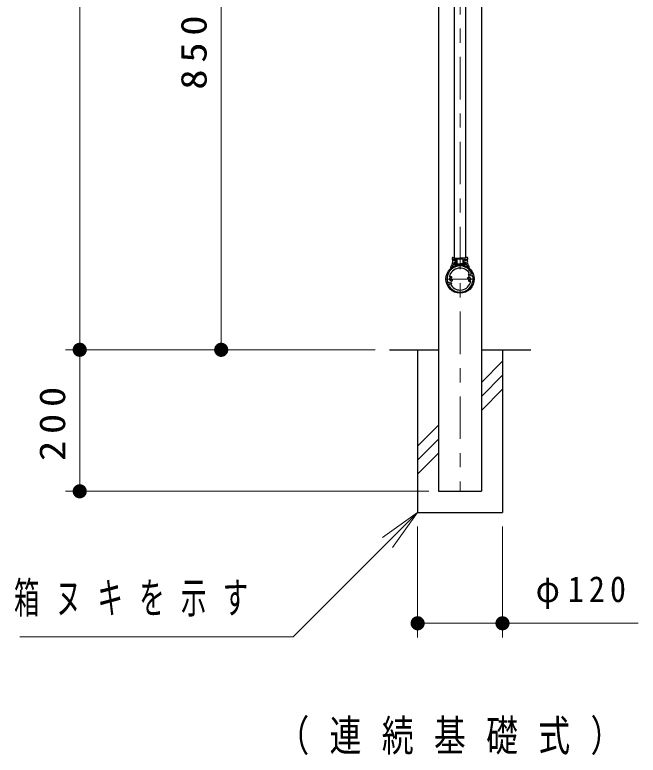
# Model space of a CAD drawing. Units: millimetres on the paper, scale 1:20. Extents: x -365 to 0, y 0 to 257.
# Drawn here: x -115.7 to -71.6, y 61.4 to 113.8 of the extents above; entities that cross this region are included whole.
import ezdxf

# ---------------------------------------------------------------- set-up
doc = ezdxf.new("R2010")
doc.units = ezdxf.units.MM
doc.linetypes.add('USER1', pattern=[4.5, 2.5, -2])
doc.linetypes.add('USER2', pattern=[6, 3, -1, 1, -1])
doc.layers.add('LY_1', color=4, linetype='Continuous', lineweight=25)
doc.styles.add('ＭＳ ゴシック', font='')
doc.styles.get('ＭＳ ゴシック').set_extended_font_data('MS Gothic')

# ---------------------------------------------------------------- blocks, each defined once
blk = doc.blocks.new('filled_dot')
at = {"color": 0, "linetype": 'Continuous', "lineweight": -2, "const_width": 1.25}
blk.add_lwpolyline([(-0.625, 0, 1), (0.625, 0, 1)], format="xyb", close=True, dxfattribs=at)

msp = doc.modelspace()

# ---------------------------------------------------------------- linework, layer by layer
at = {"layer": 'LY_1', "color": 7, "linetype": 'USER2', "lineweight": 13}
for p, q in [((-84.237, 146.784), (-84.237, 80.084)), ((-85.237, 95.084), (-83.237, 95.084))]:
    msp.add_line(p, q, dxfattribs=at)
at = {"layer": 'LY_1'}
for p, q in [((-85.75, 146.334), (-85.75, 80.084)), ((-82.725, 146.334), (-82.725, 80.084)), ((-83.596, 95.297), (-83.632, 95.394)), ((-83.607, 95.458), (-83.618, 95.448)), ((-83.446, 95.468), (-83.526, 95.396)), ((-83.492, 95.302), (-83.526, 95.396)), ((-83.384, 95.299), (-83.492, 95.302)), ((-83.432, 95.43), (-83.446, 95.468)), ((-83.386, 95.447), (-83.432, 95.43)), ((-83.352, 95.353), (-83.398, 95.336)), ((-83.398, 95.336), (-83.384, 95.299)), ((-85.122, 94.815), (-85.076, 94.832)), ((-85.09, 94.869), (-84.982, 94.866)), ((-85.076, 94.832), (-85.09, 94.869)), ((-85.088, 94.721), (-85.042, 94.738)), ((-85.042, 94.738), (-85.029, 94.7)), ((-85.029, 94.7), (-84.948, 94.772)), ((-84.982, 94.866), (-84.948, 94.772)), ((-84.878, 94.871), (-84.843, 94.774)), ((-84.868, 94.71), (-84.856, 94.72))]:
    msp.add_line(p, q, dxfattribs=at)
at = {"layer": 'LY_1', "color": 7, "lineweight": 13}
for p, q in [((-111.125, 90.084), (-111.125, 145.084)), ((-101.125, 90.084), (-101.125, 132.571)), ((-90.237, 90.084), (-112.125, 90.084)), ((-111.125, 80.084), (-111.125, 90.084)), ((-82.725, 87.783), (-81.237, 89.271)), ((-82.725, 86.793), (-81.237, 88.281)), ((-82.725, 85.803), (-81.237, 87.291)), ((-87.237, 83.271), (-85.75, 84.758)), ((-87.237, 82.281), (-85.75, 83.768)), ((-87.237, 81.291), (-85.75, 82.778)), ((-86.452, 80.084), (-112.125, 80.084)), ((-89.712, 76.816), (-87.237, 78.584)), ((-87.237, 78.584), (-89.358, 76.463)), ((-87.237, 78.584), (-89.005, 76.109)), ((-87.237, 77.584), (-87.237, 69.755)), ((-81.237, 77.584), (-81.237, 69.755)), ((-71.643, 70.755), (-87.237, 70.755))]:
    msp.add_line(p, q, dxfattribs=at)
at = {"layer": 'LY_1', "color": 70}
for p, q in [((-84.639, 96.559), (-84.639, 143.609)), ((-83.839, 96.559), (-83.839, 143.609))]:
    msp.add_line(p, q, dxfattribs=at)
at = {"layer": 'LY_1', "color": 190}
for p, q in [((-84.739, 96.609), (-84.677, 96.609)), ((-84.522, 96.459), (-84.739, 96.459)), ((-84.713, 96.459), (-84.737, 96.459)), ((-84.652, 96.559), (-84.652, 96.584)), ((-84.652, 96.559), (-84.239, 96.559)), ((-84.547, 96.459), (-84.57, 96.459)), ((-84.532, 96.294), (-84.532, 96.444)), ((-84.522, 96.279), (-84.522, 96.459)), ((-84.452, 96.234), (-84.452, 96.484)), ((-84.252, 96.484), (-84.452, 96.484)), ((-84.252, 96.484), (-84.239, 96.496)), ((-83.827, 96.559), (-84.239, 96.559)), ((-84.227, 96.484), (-84.239, 96.496)), ((-84.027, 96.484), (-84.227, 96.484)), ((-84.027, 96.234), (-84.027, 96.484)), ((-83.957, 96.459), (-83.739, 96.459)), ((-83.957, 96.279), (-83.957, 96.459)), ((-83.947, 96.294), (-83.947, 96.444)), ((-83.932, 96.459), (-83.908, 96.459)), ((-83.827, 96.559), (-83.827, 96.584)), ((-83.739, 96.609), (-83.802, 96.609)), ((-83.765, 96.459), (-83.741, 96.459)), ((-84.878, 95.878), (-84.888, 95.904)), ((-83.769, 96.084), (-84.709, 96.084)), ((-84.664, 96.159), (-84.252, 96.159)), ((-84.557, 96.269), (-84.64, 96.269)), ((-84.614, 96.194), (-84.614, 96.244)), ((-84.547, 96.254), (-84.604, 96.254)), ((-84.502, 96.184), (-84.604, 96.184)), ((-84.252, 96.159), (-84.239, 96.146)), ((-84.227, 96.159), (-84.239, 96.146)), ((-83.814, 96.159), (-84.227, 96.159)), ((-83.977, 96.184), (-83.874, 96.184)), ((-83.932, 96.254), (-83.874, 96.254)), ((-83.922, 96.269), (-83.838, 96.269)), ((-83.864, 96.194), (-83.864, 96.244)), ((-83.6, 95.878), (-83.59, 95.904))]:
    msp.add_line(p, q, dxfattribs=at)
at = {"layer": 'LY_1', "color": 190, "linetype": 'USER1', "lineweight": 13}
for p, q in [((-84.402, 96.484), (-84.402, 96.559)), ((-84.077, 96.484), (-84.077, 96.559)), ((-84.402, 96.159), (-84.352, 96.109)), ((-84.352, 96.109), (-84.352, 96.084)), ((-84.077, 96.159), (-84.127, 96.109)), ((-84.127, 96.084), (-84.127, 96.109))]:
    msp.add_line(p, q, dxfattribs=at)
at = {"layer": 'LY_1', "color": 7}
for p, q in [((-89.237, 90.084), (-85.75, 90.084)), ((-87.237, 90.084), (-87.237, 78.584)), ((-82.725, 90.084), (-79.237, 90.084)), ((-81.237, 90.084), (-81.237, 78.584)), ((-85.75, 80.084), (-82.725, 80.084)), ((-87.237, 78.584), (-81.237, 78.584))]:
    msp.add_line(p, q, dxfattribs=at)
at = {"layer": 'LY_1', "color": 7, "lineweight": 13}
msp.add_lwpolyline([(-87.237, 78.584), (-96.03, 69.791), (-115.36, 69.791)], dxfattribs=at)
at = {"layer": 'LY_1', "color": 21}
msp.add_circle((-84.237, 95.084), 1, dxfattribs=at)
at = {"layer": 'LY_1', "color": 190}
for centre, radius, start, end in [((-84.72, 96.534), 0.0813, 126.8699, 233.1301), ((-84.821, 96.286), 0.0708, 315.2776, 26.5616), ((-84.739, 96.559), 0.05, 90, 126.8699), ((-84.739, 96.509), 0.05, 233.1301, 270), ((-85.902, 96.459), 1.15, 353.3794, 359.2623), ((-84.744, 96.325), 0.015, 173.3794, 206.5616), ((-84.737, 96.444), 0.015, 90, 179.2623), ((-84.713, 96.444), 0.015, 20.0052, 90), ((-84.642, 96.47), 0.061, 200.0052, 339.9948), ((-84.677, 96.584), 0.025, 0, 90), ((-84.57, 96.444), 0.015, 90, 159.9948), ((-84.557, 96.294), 0.025, 270, 0), ((-84.547, 96.444), 0.015, 0, 90), ((-83.932, 96.444), 0.015, 90, 180), ((-83.922, 96.294), 0.025, 180, 270), ((-83.908, 96.444), 0.015, 20.0052, 90), ((-83.837, 96.47), 0.061, 200.0052, 339.9948), ((-83.802, 96.584), 0.025, 90, 180), ((-83.765, 96.444), 0.015, 90, 159.9948), ((-83.741, 96.444), 0.015, 0.7377, 90), ((-83.739, 96.559), 0.05, 53.1301, 90), ((-83.739, 96.509), 0.05, 270, 306.8699), ((-83.657, 96.286), 0.0708, 153.4384, 224.7224), ((-82.577, 96.459), 1.15, 180.7377, 186.6206), ((-83.734, 96.325), 0.015, 333.4384, 6.6206), ((-83.758, 96.534), 0.0813, 306.8699, 53.1301), ((-84.874, 95.91), 0.015, 151.8814, 201.6961), ((-85.902, 96.459), 1.15, 331.8814, 338.6206), ((-84.864, 95.884), 0.015, 201.6961, 307.9845), ((-84.239, 95.084), 1, 123.2246, 127.9845), ((-84.817, 96.034), 0.015, 125.4384, 158.6206), ((-84.866, 96.104), 0.0708, 305.4384, 16.7224), ((-84.784, 96.129), 0.015, 130.358, 196.7224), ((-84.84, 96.194), 0.0708, 310.358, 21.642), ((-84.795, 95.933), 0.015, 303.2246, 334.5753), ((-85.902, 96.459), 1.24, 334.5753, 341.8952), ((-84.76, 96.226), 0.015, 135.2776, 201.642), ((-84.709, 96.069), 0.015, 90, 161.8952), ((-85.902, 96.459), 1.255, 347.0319, 350.3303), ((-84.664, 96.174), 0.015, 167.0318, 270), ((-84.64, 96.244), 0.025, 90, 170.3303), ((-84.604, 96.244), 0.01, 90, 180), ((-84.604, 96.194), 0.01, 180, 270), ((-84.547, 96.279), 0.025, 270, 0), ((-84.502, 96.234), 0.05, 270, 0), ((-83.977, 96.234), 0.05, 180, 270), ((-83.932, 96.279), 0.025, 180, 270), ((-83.874, 96.244), 0.01, 0, 90), ((-83.874, 96.194), 0.01, 270, 0), ((-83.838, 96.244), 0.025, 9.6697, 90), ((-82.577, 96.459), 1.255, 189.6697, 192.9682), ((-83.814, 96.174), 0.015, 270, 12.9681), ((-83.769, 96.069), 0.015, 18.1049, 90), ((-82.577, 96.459), 1.24, 198.1048, 205.4247), ((-83.638, 96.194), 0.0708, 158.358, 229.642), ((-83.718, 96.226), 0.015, 338.358, 44.7224), ((-83.683, 95.933), 0.015, 205.4247, 236.7754), ((-84.239, 95.084), 1, 52.0155, 56.7754), ((-83.694, 96.129), 0.015, 343.2776, 49.642), ((-83.612, 96.104), 0.0708, 163.2776, 234.5616), ((-83.661, 96.034), 0.015, 21.3794, 54.5616), ((-82.577, 96.459), 1.15, 201.3794, 208.1186), ((-83.614, 95.884), 0.015, 232.0155, 338.3039), ((-83.604, 95.91), 0.015, 338.3039, 28.1186)]:
    msp.add_arc(centre, radius, start, end, dxfattribs=at)
at = {"layer": 'LY_1'}
for centre, radius, start, end in [((-84.237, 95.084), 0.925, 23.0986, 196.9014), ((-84.237, 95.084), 0.775, 34.5586, 166.1279), ((-84.237, 95.084), 0.925, 203.0986, 16.9014), ((-84.965, 95.264), 0.025, 166.1279, 286.4592), ((-84.912, 95.084), 0.163, 67.4576, 106.4592), ((-83.585, 95.411), 0.05, 131.8014, 200), ((-83.643, 95.28), 0.05, 292.5063, 20), ((-83.64, 95.495), 0.05, 311.8014, 34.5586), ((-84.912, 95.084), 0.0875, 67.4576, 332.5424), ((-84.831, 94.888), 0.05, 112.5063, 200), ((-84.864, 95.199), 0.0375, 247.4576, 67.4576), ((-84.237, 95.084), 0.775, 214.5586, 346.1279), ((-84.89, 94.757), 0.05, 311.8014, 20), ((-84.912, 95.084), 0.163, 292.5063, 332.5424), ((-84.801, 95.026), 0.0375, 332.5424, 152.5424), ((-83.673, 95.142), 0.0375, 152.5424, 332.5424), ((-83.562, 95.084), 0.163, 112.5063, 152.5424), ((-83.61, 94.969), 0.0375, 67.4576, 247.4576), ((-83.562, 95.084), 0.0875, 247.4576, 152.5424), ((-83.562, 95.084), 0.163, 247.4576, 286.4592), ((-83.509, 94.904), 0.025, 346.1279, 106.4592), ((-84.834, 94.673), 0.05, 131.8014, 214.5586)]:
    msp.add_arc(centre, radius, start, end, dxfattribs=at)

# ---------------------------------------------------------------- block references
at = {"layer": 'LY_1', "color": 7, "lineweight": 13, "xscale": 0.4, "yscale": 0.4}
for p, rotation in [((-111.125, 90.084), 270), ((-111.125, 90.084), 90), ((-101.125, 90.084), 90), ((-111.125, 80.084), 90), ((-81.237, 70.755), 180)]:
    msp.add_blockref('filled_dot', p, dxfattribs=dict(at, rotation=rotation))
msp.add_blockref('filled_dot', (-87.237, 70.755), dxfattribs=at)

# ---------------------------------------------------------------- texts
at = {"layer": 'LY_1', "color": 7, "char_height": 1.833, "attachment_point": 8, "rotation": 90, "style": 'ＭＳ ゴシック'}
for s, insert in [('\\T1.33;\\W1.15;850', (-102.125, 111.328)), ('\\T1.33;\\W1.15;200', (-112.125, 85.084))]:
    msp.add_mtext(s, dxfattribs=dict(at, insert=insert))
at = {"layer": 'LY_1', "color": 7, "style": 'ＭＳ ゴシック'}
for s, insert, char_height, attachment_point in [('\\T1.64;\\W0.6;箱ヌキを示す', (-115.776, 72.441), 2.199, 4), ('\\T1.33;\\W0.9;φ120', (-75.514, 71.755), 1.833, 8), ('\\T1.64;\\W0.75;（連続基礎式）', (-84.237, 62.676), 2.199, 5)]:
    msp.add_mtext(s, dxfattribs=dict(at, insert=insert, char_height=char_height, attachment_point=attachment_point))

doc.saveas('drawing.dxf')
